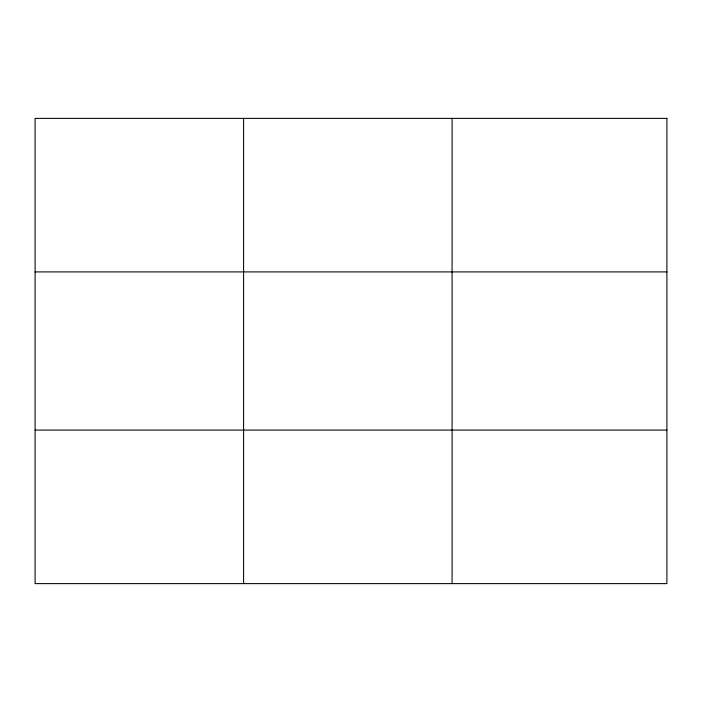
<?xml version="1.0" encoding="UTF-8"?>
<svg xmlns="http://www.w3.org/2000/svg" width="702" height="702" viewBox="0 0 702 702"><rect width="100%" height="100%" fill="white"/><g stroke="black" fill="none" stroke-linecap="round" stroke-linejoin="round"><path stroke-width="1.05" d="M243.594 583.616L243.594 118.384M452.088 583.616L452.088 118.384M35.1 271.911L666.9 271.911M35.1 430.089L666.9 430.089M666.9 118.384L666.9 583.616L35.1 583.616L35.1 118.384L666.9 118.384"/></g></svg>
